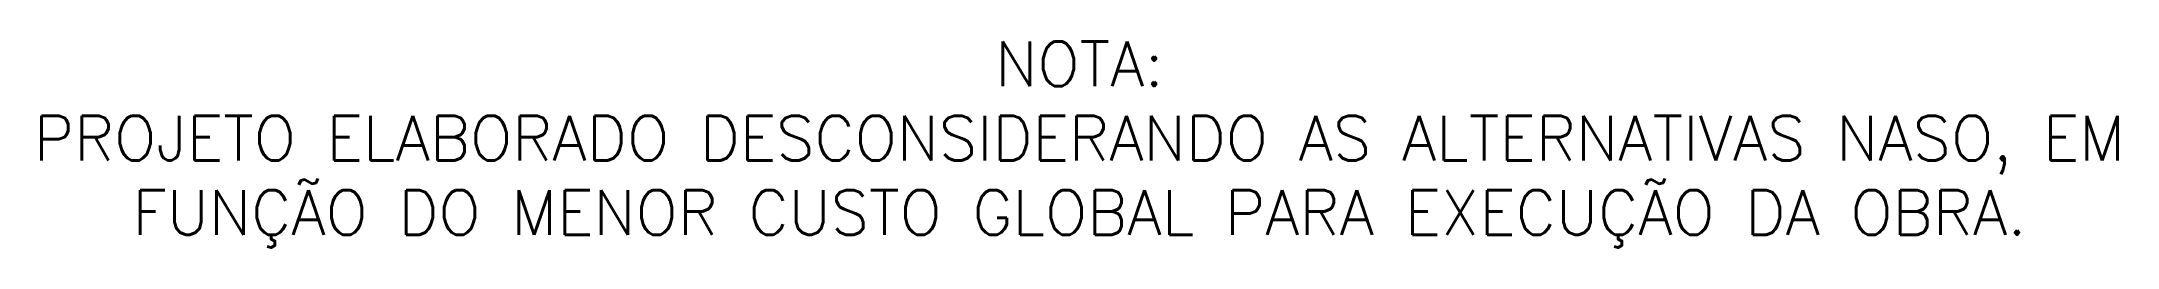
# Model space of a CAD drawing. Header units: millimetres. Extents: x 5.9 to 72.8, y 2.5 to 9.2.
import ezdxf

# ---------------------------------------------------------------- set-up
doc = ezdxf.new("R2010")
doc.units = ezdxf.units.MM
doc.layers.add('DESENHO', color=2, linetype='Continuous')
doc.styles.add('ROMANS', font='ROMANS.shx', dxfattribs={"height": 1.8})

msp = doc.modelspace()

# ---------------------------------------------------------------- texts
at = {"layer": 'DESENHO', "linetype": 'Continuous', "ltscale": 0.3, "insert": (39.34, 5.848), "char_height": 1.44, "attachment_point": 5, "style": 'ROMANS'}
msp.add_mtext_dynamic_manual_height_columns('NOTA:\\PPROJETO ELABORADO DESCONSIDERANDO AS ALTERNATIVAS NASO, EM FUNÇÃO DO MENOR CUSTO GLOBAL PARA EXECUÇÃO DA OBRA.', width=77.47959, gutter_width=9, heights=[0], dxfattribs=at)

doc.saveas('drawing.dxf')
